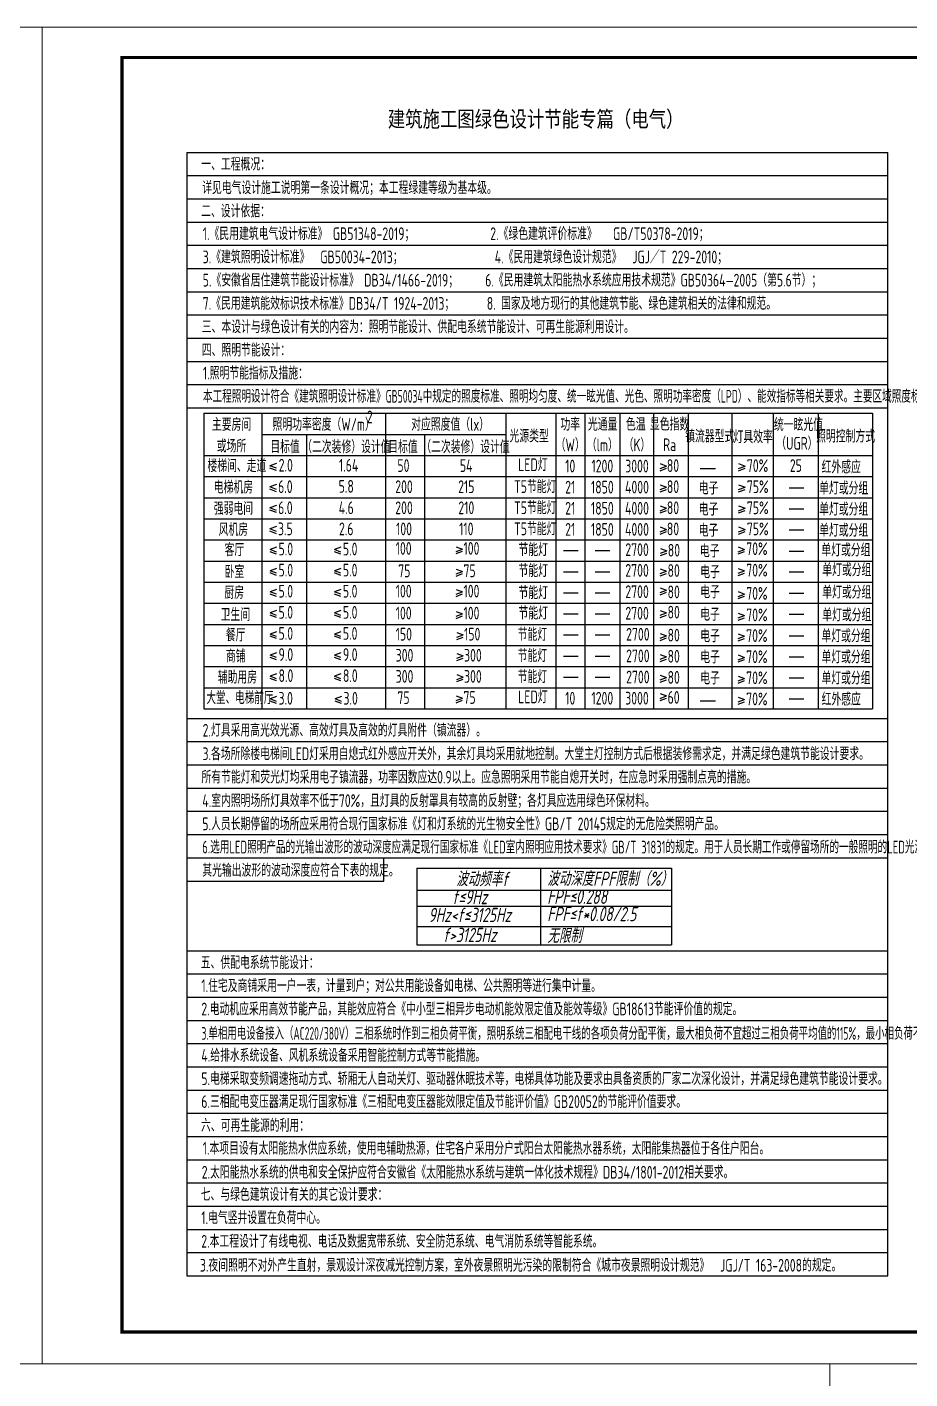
# Model space of a CAD drawing. Extents: x 3002737 to 4077523, y -995787 to -7267.
# Drawn here: x 3091660 to 3119350, y -639862 to -597432 of the extents above; entities that cross this region are included whole.
import ezdxf
from ezdxf.enums import TextEntityAlignment as Align

# ---------------------------------------------------------------- set-up
doc = ezdxf.new("R2010")
doc.units = 0
doc.header["$LTSCALE"] = 1000
doc.header["$MEASUREMENT"] = 0
doc.layers.add('DIM-照明', color=7, linetype='CONTINUOUS')
doc.layers.add('TEL_TEXT', color=7, linetype='CONTINUOUS')
doc.layers.add('图框', color=147, linetype='CONTINUOUS', lineweight=20)
doc.styles.add('FFDI-TEXT', font='gbeitc.shx', dxfattribs={"width": 0.8, "height": 4.5, "bigfont": 'hztxt.shx'})
doc.styles.add('ICDA-STYLE2', font='simhei.ttf', dxfattribs={"width": 0.8})
doc.styles.add('TSSD_Dimension', font='Tssdeng.shx', dxfattribs={"width": 0.7, "bigfont": 'tssdchn.shx'})

msp = doc.modelspace()

# ---------------------------------------------------------------- linework, layer by layer
at = {"layer": 'TEL_TEXT'}
for p, q in [((3097203.9, -609554.8), (3118171.6, -609554.8)), ((3097203.9, -609554.8), (3097203.9, -618828.4)), ((3099019, -609554.8), (3099019, -618828.4)), ((3102906.6, -609554.8), (3102906.6, -618828.4)), ((3106673.3, -609554.8), (3106673.3, -618828.4)), ((3108246.1, -609554.8), (3108246.1, -618828.4)), ((3109158.4, -609554.8), (3109158.4, -618828.4)), ((3110254.3, -609554.8), (3110254.3, -618828.4)), ((3111307.1, -609554.8), (3111307.1, -618828.4)), ((3112396.9, -609554.8), (3112396.9, -618828.4)), ((3113759.2, -609554.8), (3113759.2, -618828.4)), ((3115058.2, -609554.8), (3115058.2, -618828.4)), ((3116474.8, -609554.8), (3116474.8, -618828.4)), ((3118171.6, -609554.8), (3118171.6, -618828.4)), ((3099019, -610217.2), (3106673.3, -610217.2)), ((3100424.1, -610217.2), (3100424.1, -618828.4)), ((3104123.1, -610217.2), (3104123.1, -618828.4)), ((3097203.9, -610879.6), (3118171.6, -610879.6)), ((3099483.4, -611126.6), (3099277.1, -611204.4)), ((3099483.4, -611282.1), (3099277.1, -611204.4)), ((3099483.4, -611352.8), (3099277.1, -611275.1)), ((3111511.9, -611132.7), (3111718.2, -611210.5)), ((3111511.9, -611288.2), (3111718.2, -611210.5)), ((3111511.9, -611358.9), (3111718.2, -611281.2)), ((3112767.5, -611290.7), (3113256.2, -611290.7)), ((3113972.6, -611132.7), (3114178.9, -611210.5)), ((3113972.6, -611288.2), (3114178.9, -611210.5)), ((3113972.6, -611358.9), (3114178.9, -611281.2)), ((3097203.9, -611542), (3118171.6, -611542)), ((3099483.4, -611789), (3099277.1, -611866.8)), ((3111511.9, -611795.1), (3111718.2, -611872.9)), ((3113972.6, -611795.1), (3114178.9, -611872.9)), ((3097203.9, -612204.4), (3118171.6, -612204.4)), ((3099483.4, -611944.5), (3099277.1, -611866.8)), ((3099483.4, -612015.2), (3099277.1, -611937.5)), ((3111511.9, -611950.6), (3111718.2, -611872.9)), ((3111511.9, -612021.3), (3111718.2, -611943.6)), ((3113972.6, -611950.6), (3114178.9, -611872.9)), ((3113972.6, -612021.3), (3114178.9, -611943.6)), ((3115564.9, -611889.5), (3116024.4, -611889.5)), ((3099483.4, -612444.8), (3099277.1, -612522.6)), ((3099483.4, -612600.3), (3099277.1, -612522.6)), ((3099483.4, -612671), (3099277.1, -612593.3)), ((3111511.9, -612457.5), (3111718.2, -612535.3)), ((3111511.9, -612613), (3111718.2, -612535.3)), ((3111511.9, -612683.7), (3111718.2, -612606)), ((3113972.6, -612457.5), (3114178.9, -612535.3)), ((3113972.6, -612613), (3114178.9, -612535.3)), ((3113972.6, -612683.7), (3114178.9, -612606)), ((3115564.9, -612551.9), (3116024.4, -612551.9)), ((3097203.9, -612866.8), (3118171.6, -612866.8)), ((3099483.4, -613107.2), (3099277.1, -613185)), ((3099483.4, -613262.7), (3099277.1, -613185)), ((3099483.4, -613333.4), (3099277.1, -613255.7)), ((3111511.9, -613119.9), (3111718.2, -613197.7)), ((3111511.9, -613275.4), (3111718.2, -613197.7)), ((3111511.9, -613346.1), (3111718.2, -613268.4)), ((3113972.6, -613119.9), (3114178.9, -613197.7)), ((3113972.6, -613275.4), (3114178.9, -613197.7)), ((3113972.6, -613346.1), (3114178.9, -613268.4)), ((3115564.9, -613214.3), (3116024.4, -613214.3)), ((3097203.9, -613529.2), (3118171.6, -613529.2)), ((3099480.6, -613759.4), (3099281.2, -613834.5)), ((3099480.6, -613909.6), (3099281.2, -613834.5)), ((3099480.6, -613978), (3099281.2, -613902.8)), ((3101499.1, -613759.4), (3101299.8, -613834.5)), ((3101499.1, -613909.6), (3101299.8, -613834.5)), ((3101499.1, -613978), (3101299.8, -613902.8)), ((3105116.4, -613741.2), (3105315.7, -613816.3)), ((3105116.4, -613891.5), (3105315.7, -613816.3)), ((3105116.4, -613959.8), (3105315.7, -613884.7)), ((3108489.2, -613859.6), (3108948.6, -613859.6)), ((3109480.6, -613859.6), (3109940, -613859.6)), ((3111522, -613798.1), (3111721.4, -613873.2)), ((3111522, -613948.4), (3111721.4, -613873.2)), ((3111522, -614016.7), (3111721.4, -613941.5)), ((3113961.1, -613750.3), (3114160.5, -613825.4)), ((3113961.1, -613900.5), (3114160.5, -613825.4)), ((3113961.1, -613968.8), (3114160.5, -613893.7)), ((3115564.9, -613876.7), (3116024.4, -613876.7)), ((3097203.9, -614191.6), (3118171.6, -614191.6)), ((3099480.6, -614421.8), (3099281.2, -614496.9)), ((3099480.6, -614572), (3099281.2, -614496.9)), ((3099480.6, -614640.4), (3099281.2, -614565.2)), ((3101499.1, -614421.8), (3101299.8, -614496.9)), ((3101499.1, -614572), (3101299.8, -614496.9)), ((3101499.1, -614640.4), (3101299.8, -614565.2)), ((3105116.4, -614444.3), (3105315.7, -614519.4)), ((3105116.4, -614594.6), (3105315.7, -614519.4)), ((3105116.4, -614662.9), (3105315.7, -614587.7)), ((3108489.2, -614525.4), (3108948.6, -614525.4)), ((3109480.6, -614525.4), (3109940, -614525.4)), ((3111514.6, -614434.6), (3111714, -614509.8)), ((3111514.6, -614584.9), (3111714, -614509.8)), ((3111514.6, -614653.2), (3111714, -614578.1)), ((3113961.1, -614424.1), (3114160.5, -614499.2)), ((3113961.1, -614574.3), (3114160.5, -614499.2)), ((3113961.1, -614642.6), (3114160.5, -614567.5)), ((3115564.9, -614528.3), (3116024.4, -614528.3)), ((3097203.9, -614854), (3118171.6, -614854)), ((3099480.6, -615084.2), (3099281.2, -615159.3)), ((3099480.6, -615234.4), (3099281.2, -615159.3)), ((3101499.1, -615084.2), (3101299.8, -615159.3)), ((3101499.1, -615234.4), (3101299.8, -615159.3)), ((3105116.4, -615081.6), (3105315.7, -615156.7)), ((3105116.4, -615231.8), (3105315.7, -615156.7)), ((3108489.2, -615187.8), (3108948.6, -615187.8)), ((3109480.6, -615187.8), (3109940, -615187.8)), ((3111514.6, -615028.7), (3111714, -615103.9)), ((3111514.6, -615179), (3111714, -615103.9)), ((3111514.6, -615247.3), (3111714, -615172.2)), ((3113961.1, -615151.4), (3114160.5, -615226.5)), ((3115564.9, -615197.2), (3116024.4, -615197.2)), ((3097203.9, -615516.4), (3118171.6, -615516.4)), ((3099480.6, -615302.8), (3099281.2, -615227.6)), ((3101499.1, -615302.8), (3101299.8, -615227.6)), ((3105116.4, -615300.2), (3105315.7, -615225)), ((3113961.1, -615301.7), (3114160.5, -615226.5)), ((3113961.1, -615370), (3114160.5, -615294.8)), ((3099480.6, -615746.6), (3099281.2, -615821.7)), ((3099480.6, -615896.8), (3099281.2, -615821.7)), ((3099480.6, -615965.2), (3099281.2, -615890)), ((3101499.1, -615746.6), (3101299.8, -615821.7)), ((3101499.1, -615896.8), (3101299.8, -615821.7)), ((3101499.1, -615965.2), (3101299.8, -615890)), ((3105116.4, -615771.5), (3105315.7, -615846.6)), ((3105116.4, -615921.7), (3105315.7, -615846.6)), ((3105116.4, -615990.1), (3105315.7, -615914.9)), ((3108489.2, -615850.2), (3108948.6, -615850.2)), ((3109480.6, -615850.2), (3109940, -615850.2)), ((3111514.6, -615742.9), (3111714, -615818)), ((3111514.6, -615893.2), (3111714, -615818)), ((3111514.6, -615961.5), (3111714, -615886.3)), ((3113961.1, -615827.4), (3114160.5, -615902.5)), ((3113961.1, -615977.6), (3114160.5, -615902.5)), ((3113961.1, -616045.9), (3114160.5, -615970.8)), ((3115564.9, -615854.1), (3116024.4, -615854.1)), ((3097203.9, -616178.8), (3118171.6, -616178.8)), ((3099480.6, -616409), (3099281.2, -616484.1)), ((3099480.6, -616559.2), (3099281.2, -616484.1)), ((3101499.1, -616409), (3101299.8, -616484.1)), ((3101499.1, -616559.2), (3101299.8, -616484.1)), ((3105134.6, -616432.3), (3105333.9, -616507.4)), ((3111514.6, -616462.9), (3111714, -616538)), ((3113959.9, -616477.1), (3114159.3, -616552.2)), ((3097203.9, -616841.2), (3118171.6, -616841.2)), ((3099480.6, -616627.6), (3099281.2, -616552.4)), ((3101499.1, -616627.6), (3101299.8, -616552.4)), ((3105134.6, -616582.5), (3105333.9, -616507.4)), ((3105134.6, -616650.9), (3105333.9, -616575.7)), ((3108489.2, -616512.6), (3108948.6, -616512.6)), ((3109480.6, -616512.6), (3109940, -616512.6)), ((3111514.6, -616613.2), (3111714, -616538)), ((3111514.6, -616681.5), (3111714, -616606.3)), ((3113959.9, -616627.4), (3114159.3, -616552.2)), ((3113959.9, -616695.7), (3114159.3, -616620.6)), ((3115564.9, -616534.2), (3116024.4, -616534.2)), ((3099480.6, -617071.4), (3099281.2, -617146.5)), ((3099480.6, -617221.6), (3099281.2, -617146.5)), ((3099480.6, -617290), (3099281.2, -617214.8)), ((3101499.1, -617071.4), (3101299.8, -617146.5)), ((3101499.1, -617221.6), (3101299.8, -617146.5)), ((3101499.1, -617290), (3101299.8, -617214.8)), ((3105134.6, -617094.7), (3105333.9, -617169.8)), ((3105134.6, -617244.9), (3105333.9, -617169.8)), ((3105134.6, -617313.3), (3105333.9, -617238.1)), ((3108489.2, -617175), (3108948.6, -617175)), ((3109480.6, -617175), (3109940, -617175)), ((3111514.6, -617125.3), (3111714, -617200.4)), ((3111514.6, -617275.6), (3111714, -617200.4)), ((3111514.6, -617343.9), (3111714, -617268.7)), ((3113959.9, -617139.5), (3114159.3, -617214.6)), ((3113959.9, -617289.8), (3114159.3, -617214.6)), ((3113959.9, -617358.1), (3114159.3, -617283)), ((3115564.9, -617196.6), (3116024.4, -617196.6)), ((3097203.9, -617503.6), (3118171.6, -617503.6)), ((3099480.6, -617733.8), (3099281.2, -617808.9)), ((3101499.1, -617733.8), (3101299.8, -617808.9)), ((3105134.6, -617757.1), (3105333.9, -617832.2)), ((3097203.9, -618166), (3118171.6, -618166)), ((3099480.6, -617884), (3099281.2, -617808.9)), ((3099480.6, -617952.4), (3099281.2, -617877.2)), ((3101499.1, -617884), (3101299.8, -617808.9)), ((3101499.1, -617952.4), (3101299.8, -617877.2)), ((3105134.6, -617907.3), (3105333.9, -617832.2)), ((3105134.6, -617975.7), (3105333.9, -617900.5)), ((3108489.2, -617837.4), (3108948.6, -617837.4)), ((3109480.6, -617837.4), (3109940, -617837.4)), ((3111514.6, -617773.1), (3111714, -617848.3)), ((3111514.6, -617923.4), (3111714, -617848.3)), ((3111514.6, -617991.7), (3111714, -617916.6)), ((3113959.9, -617801.9), (3114159.3, -617877)), ((3113959.9, -617952.2), (3114159.3, -617877)), ((3113959.9, -618020.5), (3114159.3, -617945.4)), ((3115564.9, -617859), (3116024.4, -617859)), ((3099480.6, -618444.7), (3099281.2, -618519.8)), ((3099480.6, -618594.9), (3099281.2, -618519.8)), ((3099480.6, -618663.2), (3099281.2, -618588.1)), ((3101517.7, -618444.7), (3101318.3, -618519.8)), ((3101517.7, -618594.9), (3101318.3, -618519.8)), ((3101517.7, -618663.2), (3101318.3, -618588.1)), ((3105116.4, -618418.7), (3105315.7, -618493.8)), ((3105116.4, -618569), (3105315.7, -618493.8)), ((3105116.4, -618637.3), (3105315.7, -618562.1)), ((3111514.6, -618351), (3111714, -618426.1)), ((3111514.6, -618501.3), (3111714, -618426.1)), ((3111514.6, -618569.6), (3111714, -618494.4)), ((3112767.5, -618577.1), (3113256.2, -618577.1)), ((3113959.9, -618464.3), (3114159.3, -618539.4)), ((3113959.9, -618614.6), (3114159.3, -618539.4)), ((3113959.9, -618682.9), (3114159.3, -618607.8)), ((3115564.9, -618521.4), (3116024.4, -618521.4)), ((3097203.9, -618828.4), (3118171.6, -618828.4)), ((3102848.8, -624233.4), (3102848.8, -623504.4)), ((3103884.9, -623834), (3111869.3, -623834)), ((3103884.9, -623834.1), (3111869.3, -623834.1)), ((3103884.9, -623834.1), (3103884.9, -626240.7)), ((3103885, -623834.1), (3111869.3, -623833.9)), ((3103885, -623834.1), (3111869.3, -623833.9)), ((3107758.2, -623834.1), (3107758, -626240.7)), ((3111869.3, -623833.8), (3111869.2, -626240.8)), ((3103884.9, -624523.1), (3110549.5, -624523.1)), ((3103885, -624523), (3111869.3, -624522.9)), ((3103885, -625019.9), (3111869.3, -625019.7)), ((3103885, -625658.9), (3111869.3, -625658.8)), ((3103885, -626240.9), (3111869.3, -626240.8))]:
    msp.add_line(p, q, dxfattribs=at)
for points in [[(3096666.9, -601366), (3096666.9, -636626.4), (3118651.4, -636626.4), (3118651.4, -601366)], [(3096666.9, -601366), (3118651.4, -601366)], [(3096666.9, -602095), (3118651.4, -602095)], [(3096666.9, -602824), (3118651.4, -602824)], [(3096666.9, -603553), (3118651.4, -603553)], [(3096666.9, -604282), (3118651.4, -604282)], [(3096666.9, -605011), (3118651.4, -605011)], [(3096666.9, -605740), (3118651.4, -605740)], [(3096666.9, -605740), (3118651.4, -605740)], [(3096666.9, -606469), (3118651.4, -606469)], [(3096666.9, -607198), (3118651.4, -607198)], [(3096666.9, -607927), (3118651.4, -607927)], [(3096666.9, -608656), (3118651.4, -608656)], [(3096666.9, -609385), (3118651.4, -609385)], [(3096666.9, -619130.4), (3118651.4, -619130.4)], [(3096666.9, -619859.4), (3118651.4, -619859.4)], [(3096666.9, -620588.4), (3118651.4, -620588.4)], [(3096666.9, -621317.4), (3118651.4, -621317.4)], [(3096666.9, -622046.4), (3118651.4, -622046.4)], [(3096666.9, -622775.4), (3118651.4, -622775.4)], [(3096666.9, -623504.4), (3118651.4, -623504.4)], [(3096666.9, -624233.4), (3102848.8, -624233.4)], [(3096666.9, -626420.4), (3118651.4, -626420.4)], [(3096666.9, -627149.4), (3118651.4, -627149.4)], [(3096666.9, -627878.4), (3118651.4, -627878.4)], [(3096666.9, -628607.4), (3118651.4, -628607.4)], [(3096666.9, -629336.4), (3118651.4, -629336.4)], [(3096666.9, -630065.4), (3118651.4, -630065.4)], [(3096666.9, -630794.4), (3118651.4, -630794.4)], [(3096666.9, -631523.4), (3118651.4, -631523.4)], [(3096666.9, -632252.4), (3118651.4, -632252.4)], [(3096666.9, -632981.4), (3118651.4, -632981.4)], [(3096666.9, -633710.4), (3118651.4, -633710.4)], [(3096666.9, -634439.4), (3118651.4, -634439.4)], [(3096666.9, -635168.4), (3118651.4, -635168.4)], [(3096666.9, -635897.4), (3118651.4, -635897.4)]]:
    msp.add_lwpolyline(points, dxfattribs=at)
at = {"layer": '图框'}
for points in [[(3032735, -597432.4), (3092134.8, -597432.4), (3092134.8, -639386.6), (3032735, -639386.6)], [(3092134.8, -597432.4), (3151534.6, -597432.4), (3151534.6, -639386.6), (3092134.8, -639386.6)], [(3032735, -639386.6), (3116835, -639386.6), (3116835, -698786.6), (3032735, -698786.6)], [(3116835, -639386.6), (3200935, -639386.6), (3200935, -698786.6), (3116835, -698786.6)]]:
    msp.add_lwpolyline(points, close=True, dxfattribs=at)
at = {"layer": '图框', "const_width": 100}
msp.add_lwpolyline([(3094634.8, -638386.6), (3150534.8, -638386.6), (3150534.8, -598386.6), (3094634.8, -598386.6)], close=True, dxfattribs=at)

# ---------------------------------------------------------------- texts
at = {"layer": 'DIM-照明', "color": 7, "linetype": 'Continuous', "style": 'FFDI-TEXT', "width": 0.8}
for s, p in [('波动频率f', (3105119.1, -624397.5)), ('波动深度FPF限制（%%%）', (3107974.5, -624387)), ('FPF≤0.288', (3107974.5, -624953.4)), ('FPF≤f*0.08/2.5', (3107974.5, -625494.5)), ('无限制', (3107974.5, -626179.6))]:
    msp.add_text(s, height=450, dxfattribs=at).set_placement(p)
for s, p in [('f≤9Hz', (3105544.5, -624736.5)), ('9Hz<f≤3125Hz', (3105544.5, -625299.5)), ('f>3125Hz', (3105544.5, -625927.5))]:
    msp.add_text(s, height=450, dxfattribs=at).set_placement(p, align=Align.MIDDLE_CENTER)
at = {"layer": 'TEL_TEXT', "color": 4, "style": 'ICDA-STYLE2', "width": 0.8}
msp.add_text('建筑施工图绿色设计节能专篇（电气）', height=500, dxfattribs=at).set_placement((3102972.9, -600567.9))
at = {"layer": 'TEL_TEXT', "style": 'TSSD_Dimension'}
for s, width, p in [('一、工程概况：', 0.7, (3097124.8, -601937.8)), ('详见电气设计施工说明第一条设计概况；本工程绿建等级为基本级。', 0.7, (3097152, -602677)), ('二、设计依据：', 0.7, (3097119.4, -603408.7)), ('1.《民用建筑电气设计标准》 GB51348-2019；              2.《绿色建筑评价标准》   GB/T50378-2019；', 0.7, (3097170.1, -604118.6)), ('3.《建筑照明设计标准》  GB50034-2013；                 4.《民用建筑绿色设计规范》  JGJ／T 229-2010；', 0.7, (3097170.1, -604847.6)), ('5.《安徽省居住建筑节能设计标准》 DB34/1466-2019；     6.《民用建筑太阳能热水系统应用技术规范》GB50364—2005（第5.6节）；', 0.7, (3097170.1, -605576.6)), ('7.《民用建筑能效标识技术标准》DB34/T 1924-2013；      8. 国家及地方现行的其他建筑节能、绿色建筑相关的法律和规范。', 0.7, (3097170.1, -606305.6)), ('三、本设计与绿色设计有关的内容为：照明节能设计、供配电系统节能设计、可再生能源利用设计。', 0.7, (3097139.3, -607042.1)), ('四、照明节能设计：', 0.7, (3097139.3, -607771.1)), ('1.照明节能指标及措施：', 0.7, (3097174.5, -608492.6)), ('本工程照明设计符合《建筑照明设计标准》GB50034中规定的照度标准、照明均匀度、统一眩光值、光色、照明功率密度（LPD）、能效指标等相关要求。主要区域照度标准、URG、Ra、LPD值如下表：', 0.58, (3097176.3, -609221.6)), ('2', 0.7, (3102316.8, -609869.8)), ('统一眩光值', 0.7, (3115082.8, -610111.9)), ('（UGR）', 0.7, (3115156.8, -610698)), ('楼梯间、走道', 0.7, (3097316.9, -611402.4)), ('LED灯', 0.7, (3107062.7, -611369.2)), ('2.0', 0.7, (3099552, -611384.8)), ('1.64', 0.7, (3101441.8, -611384.8)), ('50', 0.7, (3103275.5, -611396.2)), ('54', 0.7, (3105235.2, -611396.2)), ('80', 0.7, (3111725.6, -611396.2)), ('70%%%', 0.7, (3114235.3, -611396.2)), ('25', 0.7, (3115583.7, -611394.9)), ('T5节能灯', 0.7, (3106934.1, -612056.6)), ('80', 0.7, (3111725.6, -612058.6)), ('75%%%', 0.7, (3114235.3, -612058.6)), ('T5节能灯', 0.7, (3106934.1, -612719)), ('80', 0.7, (3111725.6, -612721)), ('75%%%', 0.7, (3114235.3, -612721)), ('75%%%', 0.7, (3114235.3, -612721)), ('T5节能灯', 0.7, (3106934.1, -613381.4)), ('80', 0.7, (3111725.6, -613383.4)), ('75%%%', 0.7, (3114235.3, -613383.4)), ('75%%%', 0.7, (3114235.3, -613383.4)), ('客厅', 0.7, (3097856.4, -614039.5)), ('5.0', 0.7, (3099547, -614014)), ('5.0', 0.7, (3101565.6, -614014)), ('100', 0.7, (3103221.6, -613995.8)), ('100', 0.7, (3105347.5, -613995.8)), ('节能灯', 0.7, (3107074.1, -614036.8)), ('80', 0.7, (3111755, -614052.7)), ('70%%%', 0.7, (3114215, -614004.9)), ('卧室', 0.7, (3097856.4, -614730)), ('5.0', 0.7, (3099547, -614676.4)), ('5.0', 0.7, (3101565.6, -614676.4)), ('75', 0.7, (3103300.5, -614698.9)), ('75', 0.7, (3105347.5, -614698.9)), ('节能灯', 0.7, (3107074.1, -614692.6)), ('80', 0.7, (3111747.6, -614689.3)), ('70%%%', 0.7, (3114215, -614678.7)), ('厨房 ', 0.7, (3097848.8, -615380.6)), ('5.0', 0.7, (3099547, -615338.8)), ('5.0', 0.7, (3101565.6, -615338.8)), ('100', 0.7, (3103221.6, -615336.2)), ('100', 0.7, (3105347.5, -615336.2)), ('节能灯', 0.7, (3107074.1, -615386.4)), ('80', 0.7, (3111747.6, -615361)), ('70%%%', 0.7, (3114215, -615406)), ('卫生间 ', 0.7, (3097732.3, -616074.9)), ('5.0', 0.7, (3099547, -616001.2)), ('5.0', 0.7, (3101565.6, -616001.2)), ('100', 0.7, (3103221.6, -616026.1)), ('100', 0.7, (3105347.5, -616026.1)), ('节能灯', 0.7, (3107074.1, -616025.3)), ('80', 0.7, (3111747.6, -615997.5)), ('70%%%', 0.7, (3114215, -616082)), ('餐厅', 0.7, (3097893.9, -616713.7)), ('5.0', 0.7, (3099547, -616663.6)), ('5.0', 0.7, (3101565.6, -616663.6)), ('150', 0.7, (3103221.6, -616686.9)), ('150', 0.7, (3105365.7, -616686.9)), ('节能灯', 0.7, (3107048.6, -616696.7)), ('80', 0.7, (3111747.6, -616717.5)), ('70%%%', 0.7, (3114213.8, -616731.7)), ('节能灯', 0.7, (3107048.6, -617359.1)), ('商铺', 0.7, (3097893.9, -617376.1)), ('9.0', 0.7, (3099547, -617326)), ('9.0', 0.7, (3101565.6, -617326)), ('300', 0.7, (3103221.6, -617349.3)), ('300', 0.7, (3105365.7, -617349.3)), ('80', 0.7, (3111747.6, -617379.9)), ('70%%%', 0.7, (3114213.8, -617394.1)), ('辅助用房', 0.7, (3097640.9, -618038.5)), ('8.0', 0.7, (3099547, -617988.4)), ('8.0', 0.7, (3101565.6, -617988.4)), ('300', 0.7, (3103221.6, -618011.7)), ('300', 0.7, (3105365.7, -618011.7)), ('节能灯', 0.7, (3107048.6, -618021.5)), ('80', 0.7, (3111747.6, -618042.3)), ('70%%%', 0.7, (3114213.8, -618056.5)), ('大堂、电梯前厅', 0.6, (3097285.9, -618682.1)), ('3.0', 0.7, (3099547, -618699.3)), ('3.0', 0.7, (3101584.1, -618699.3)), ('75', 0.7, (3103275.5, -618682.6)), ('75', 0.7, (3105347.5, -618673.3)), ('LED灯', 0.7, (3107062.7, -618655.6)), ('60', 0.7, (3111749.7, -618671)), ('70%%%', 0.7, (3114213.8, -618718.9)), ('2.灯具采用高光效光源、高效灯具及高效的灯具附件（镇流器）。', 0.7, (3097166.2, -619702.1)), ('3.各场所除楼电梯间LED灯采用自熄式红外感应开关外，其余灯具均采用就地控制。大堂主灯控制方式后根据装修需求定，并满足绿色建筑节能设计要求。', 0.7, (3097162.8, -620441.1)), ('所有节能灯和荧光灯均采用电子镇流器，功率因数应达0.9以上。应急照明采用节能自熄开关时，在应急时采用强制点亮的措施。', 0.7, (3097128.8, -621173.6)), ('4.室内照明场所灯具效率不低于70%%%，且灯具的反射罩具有较高的反射壁；各灯具应选用绿色环保材料。', 0.7, (3097156.1, -621911.4)), ('5.人员长期停留的场所应采用符合现行国家标准《灯和灯系统的光生物安全性》GB/T 20145规定的无危险类照明产品。', 0.7, (3097156.1, -622640.4)), ('6.选用LED照明产品的光输出波形的波动深度应满足现行国家标准《LED室内照明应用技术要求》GB/T 31831的规定。用于人员长期工作或停留场所的一般照明的LED光源和LED灯具，', 0.63, (3097156.1, -623369.4)), ('其光输出波形的波动深度应符合下表的规定。', 0.7, (3097156.1, -624098.4)), ('五、供配电系统节能设计：', 0.7, (3097106.9, -626993.5)), ('1.住宅及商铺采用一户一表，计量到户；对公共用能设备如电梯、公共照明等进行集中计量。', 0.7, (3097126.1, -627721.1)), ('2.电动机应采用高效节能产品，其能效应符合《中小型三相异步电动机能效限定值及能效等级》GB18613节能评价值的规定。', 0.7, (3097126.1, -628450.1)), ('3.单相用电设备接入（AC220/380V）三相系统时作到三相负荷平衡，照明系统三相配电干线的各项负荷分配平衡，最大相负荷不宜超过三相负荷平均值的115%%%，最小相负荷不低于三相负荷平均值的85%%%。', 0.57, (3097130.8, -629216.5)), ('4.给排水系统设备、风机系统设备采用智能控制方式等节能措施。', 0.7, (3097126.1, -629908.1)), ('5.电梯采取变频调速拖动方式、轿厢无人自动关灯、驱动器休眠技术等，电梯具体功能及要求由具备资质的厂家二次深化设计，并满足绿色建筑节能设计要求。', 0.7, (3097126.1, -630637.1)), ('6.三相配电变压器满足现行国家标准《三相配电变压器能效限定值及节能评价值》GB20052的节能评价值要求。', 0.7, (3097124.8, -631356)), ('六、可再生能源的利用：', 0.7, (3097114.7, -632106.3)), ('1.本项目设有太阳能热水供应系统，使用电辅助热源，住宅各户采用分户式阳台太阳能热水器系统，太阳能集热器位于各住户阳台。', 0.7, (3097169.5, -632820.8)), ('七、与绿色建筑设计有关的其它设计要求：', 0.7, (3097105.6, -634273.4)), ('1.电气竖井设置在负荷中心。', 0.7, (3097124.8, -635001)), ('2.本工程设计了有线电视、电话及数据宽带系统、安全防范系统、电气消防系统等智能系统。', 0.7, (3097124.8, -635740.5)), ('3.夜间照明不对外产生直射，景观设计深夜减光控制方案，室外夜景照明光污染的限制符合《城市夜景照明设计规范》  JGJ/T 163-2008的规定。', 0.7, (3097081.6, -636493.5))]:
    msp.add_text(s, height=400, dxfattribs=dict(at, width=width)).set_placement(p)
at = {"layer": 'TEL_TEXT', "style": 'TSSD_Dimension', "width": 0.7}
for s, p in [('主要房间', (3098073, -609907.9)), ('照明功率密度（W/m）', (3100962.7, -609902.9)), ('对应照度值（lx）', (3104928.1, -609902.9)), ('功率', (3108695.4, -609901.5)), ('光通量', (3109712, -609901.5)), ('色温', (3110749.5, -609901.5)), ('显色指数', (3111812.1, -609895.4)), ('光源类型', (3107407.2, -610270)), ('镇流器型式', (3113070.2, -610274.2)), ('灯具效率', (3114432, -610293.9)), ('照明控制方式', (3117331.1, -610274.2)), ('或场所', (3098073, -610583.7)), ('目标值', (3099750.6, -610608)), ('（二次装修）设计值', (3101674.1, -610608)), ('目标值', (3103449.7, -610608)), ('（二次装修）设计值', (3105410.6, -610608)), ('（W）', (3108695.4, -610548.1)), ('（lm）', (3109702.2, -610548.1)), ('（K）', (3110788.8, -610548.1)), ('Ra', (3111812.1, -610542)), ('10', (3108695.4, -611210.5)), ('1200', (3109702.2, -611210.5)), ('3000', (3110788.8, -611210.5)), ('红外感应', (3117195.2, -611242)), ('电梯机房', (3098131.6, -611876.2)), ('6.0', (3099760.8, -611857.9)), ('5.8', (3101671.1, -611847)), ('200', (3103482.4, -611858.4)), ('215', (3105436.2, -611858.4)), ('21', (3108695.4, -611872.9)), ('1850', (3109702.2, -611872.9)), ('4000', (3110788.8, -611872.9)), ('电子', (3113033.8, -611904.4)), ('单灯或分组', (3117271.9, -611904.4)), ('强弱电间', (3098131.6, -612542.9)), ('6.0', (3099760.8, -612520.3)), ('4.6', (3101671.1, -612520.8)), ('200', (3103482.4, -612520.8)), ('210', (3105436.2, -612520.8)), ('21', (3108695.4, -612535.3)), ('1850', (3109702.2, -612535.3)), ('4000', (3110788.8, -612535.3)), ('电子', (3113033.8, -612566.8)), ('单灯或分组', (3117271.9, -612566.8)), ('风机房', (3098131.6, -613205.3)), ('3.5', (3099760.8, -613182.7)), ('2.6', (3101671.1, -613183.2)), ('100', (3103482.4, -613183.2)), ('110', (3105436.2, -613183.2)), ('21', (3108695.4, -613197.7)), ('1850', (3109702.2, -613197.7)), ('4000', (3110788.8, -613197.7)), ('电子', (3113033.8, -613229.2)), ('单灯或分组', (3117271.9, -613229.2)), ('2700', (3110791.8, -613833.3)), ('电子', (3113069.6, -613877.3)), ('单灯或分组', (3117341.4, -613847.3)), ('2700', (3110791.8, -614483)), ('电子', (3113080.1, -614533.7)), ('单灯或分组', (3117369.7, -614469.3)), ('2700', (3110791.8, -615153.5)), ('电子', (3113080.1, -615162.7)), ('单灯或分组', (3117369.7, -615169.6)), ('2700', (3110791.8, -615829.3)), ('电子', (3113080.1, -615866.6)), ('单灯或分组', (3117369.7, -615884.2)), ('2700', (3110816.3, -616490.5)), ('电子', (3113080.1, -616542.3)), ('单灯或分组', (3117344.6, -616540.1)), ('2700', (3110816.3, -617168.4)), ('电子', (3113080.1, -617204.7)), ('单灯或分组', (3117344.6, -617202.5)), ('2700', (3110816.3, -617830.8)), ('电子', (3113080.1, -617867.1)), ('单灯或分组', (3117344.6, -617864.9)), ('10', (3108695.4, -618496.9)), ('1200', (3109702.2, -618496.9)), ('3000', (3110788.8, -618496.9)), ('红外感应', (3117195.2, -618528.4))]:
    msp.add_text(s, height=400, dxfattribs=at).set_placement(p, align=Align.MIDDLE_CENTER)
at = {"layer": 'TEL_TEXT', "color": 1, "style": 'TSSD_Dimension', "width": 0.7}
msp.add_text('2.太阳能热水系统的供电和安全保护应符合安徽省《太阳能热水系统与建筑一体化技术规程》DB34/1801-2012相关要求。', height=400, dxfattribs=at).set_placement((3097138.4, -633574.3))

doc.saveas('drawing.dxf')
